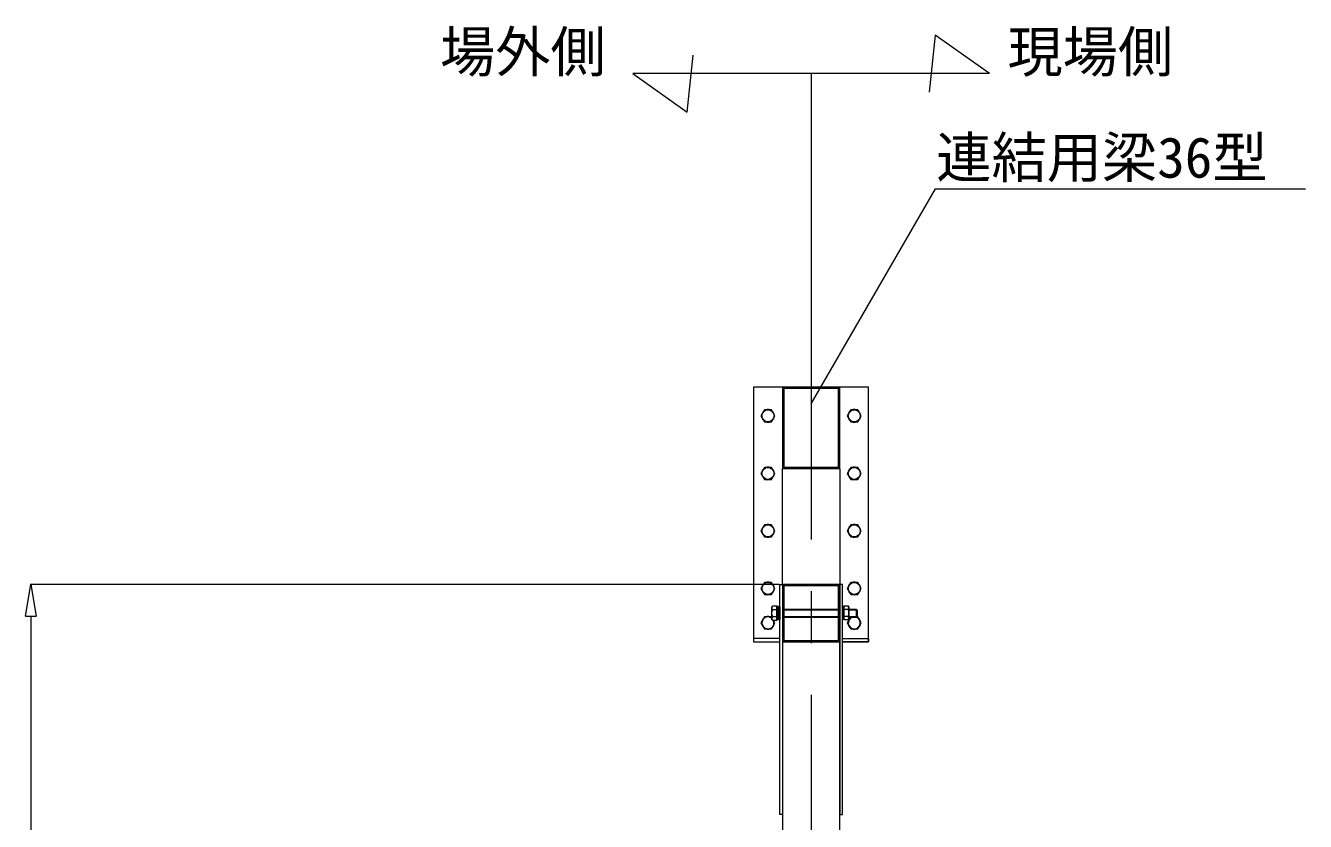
# Model space of a CAD drawing. Units: millimetres, scale not verified. Extents: x -10062 to 10062, y -16938 to 16938.
# Drawn here: x 2772 to 4997, y -9688 to -8304 of the extents above; entities that cross this region are included whole.
import ezdxf
from ezdxf.enums import TextEntityAlignment as Align

# ---------------------------------------------------------------- set-up
doc = ezdxf.new("R2010")
doc.units = ezdxf.units.MM
doc.header["$LTSCALE"] = 90
doc.linetypes.add('CHAIN2', pattern=[12, 9, -1, 1, -1])
for name, color, linetype, lineweight in [('0-6_ﾎﾞﾙﾄ類', 134, 'Continuous', 18), ('0-C_寸法', 134, 'Continuous', 18), ('1-6_通芯', 134, 'CHAIN2', 18), ('1-A_標準柱', 134, 'Continuous', 18), ('1-B_文字', 134, 'Continuous', 18), ('2-1_連結用梁36', 134, 'Continuous', 18)]:
    doc.layers.add(name, color=color, linetype=linetype, lineweight=lineweight)
doc.styles.add('ＭＳ ゴシック', font='')
doc.styles.get('ＭＳ ゴシック').set_extended_font_data('MS Gothic')

msp = doc.modelspace()

# ---------------------------------------------------------------- linework, layer by layer
at = {"layer": '0-6_ﾎﾞﾙﾄ類'}
for p, q in [((4068.7, -9315), (4070.32, -9313.38)), ((4089.8, -9318.5), (4185.2, -9318.5)), ((4201.68, -9319.12), (4194.3, -9319.12)), ((4203.3, -9314.68), (4201.68, -9313.06)), ((4203.3, -9314.68), (4203.3, -9335.68)), ((4203.3, -9318.5), (4215.7, -9318.5)), ((4215.7, -9318.5), (4215.7, -9332.5)), ((4215.7, -9318.5), (4217.7, -9320.5)), ((4070.32, -9319.44), (4077.7, -9319.44)), ((4070.32, -9331.56), (4077.7, -9331.56)), ((4077.7, -9325.5), (4080.7, -9324.69)), ((4077.7, -9326.3), (4080.7, -9325.5)), ((4089.8, -9319.7), (4185.2, -9319.7)), ((4089.8, -9331.3), (4185.2, -9331.3)), ((4089.8, -9332.5), (4185.2, -9332.5)), ((4201.68, -9331.24), (4194.3, -9331.24)), ((4203.3, -9335.68), (4201.68, -9337.3)), ((4203.3, -9319.7), (4216.9, -9319.7)), ((4203.3, -9331.3), (4216.9, -9331.3)), ((4203.3, -9332.5), (4215.7, -9332.5)), ((4215.7, -9332.5), (4217.7, -9330.5)), ((4217.7, -9320.5), (4217.7, -9330.5))]:
    msp.add_line(p, q, dxfattribs=at)
for points in [[(4056.43, -8972), (4050.38, -8982.5), (4056.43, -8993), (4068.56, -8993), (4074.62, -8982.5), (4068.56, -8972)], [(4206.44, -8972), (4200.37, -8982.5), (4206.44, -8993), (4218.56, -8993), (4224.63, -8982.5), (4218.56, -8972)], [(4056.43, -9072), (4050.38, -9082.5), (4056.43, -9093), (4068.56, -9093), (4074.62, -9082.5), (4068.56, -9072)], [(4206.44, -9072), (4200.37, -9082.5), (4206.44, -9093), (4218.56, -9093), (4224.63, -9082.5), (4218.56, -9072)], [(4056.43, -9172), (4050.38, -9182.5), (4056.43, -9193), (4068.56, -9193), (4074.62, -9182.5), (4068.56, -9172)], [(4206.44, -9172), (4200.37, -9182.5), (4206.44, -9193), (4218.56, -9193), (4224.63, -9182.5), (4218.56, -9172)], [(4056.43, -9272), (4050.38, -9282.5), (4056.43, -9293), (4068.56, -9293), (4074.62, -9282.5), (4068.56, -9272)], [(4206.44, -9272), (4200.37, -9282.5), (4206.44, -9293), (4218.56, -9293), (4224.63, -9282.5), (4218.56, -9272)], [(4080.7, -9336.85), (4080.7, -9314.15), (4077.7, -9314.15), (4077.7, -9336.85)], [(4080.7, -9336.5), (4080.7, -9314.5), (4083, -9314.5), (4083, -9336.5)], [(4194.3, -9314.18), (4194.3, -9336.18), (4192, -9336.18), (4192, -9314.18)]]:
    msp.add_lwpolyline(points, close=True, dxfattribs=at)
for points in [[(4068.7, -9315), (4068.7, -9336), (4070.32, -9337.63)], [(4070.32, -9337.63), (4077.7, -9337.63), (4077.7, -9313.38), (4070.32, -9313.38)], [(4201.68, -9337.3), (4194.3, -9337.3), (4194.3, -9313.06), (4201.68, -9313.06)], [(4068.7, -9332.24), (4068.56, -9332), (4056.43, -9332), (4050.38, -9342.5), (4056.43, -9353), (4068.56, -9353), (4074.62, -9342.5), (4071.81, -9337.63)], [(4206.15, -9332.5), (4200.37, -9342.5), (4206.44, -9353), (4218.56, -9353), (4224.63, -9342.5), (4218.56, -9332), (4216.2, -9332)]]:
    msp.add_lwpolyline(points, dxfattribs=at)
for centre in [(4062.5, -8982.5), (4212.5, -8982.5), (4062.5, -9082.5), (4212.5, -9082.5), (4062.5, -9182.5), (4212.5, -9182.5), (4062.5, -9282.5), (4212.5, -9282.5)]:
    msp.add_circle(centre, 10.5, dxfattribs=at)
for centre, radius, start, end in [((4062.5, -8982.5), 11, 132.659, 167.341), ((4062.5, -8982.5), 11, 192.659, 227.341), ((4062.5, -8982.5), 11, 72.659, 107.341), ((4062.5, -8982.5), 11, 12.659, 47.341), ((4062.5, -8982.5), 11, 312.659, 347.341), ((4212.5, -8982.5), 11, 132.659, 167.341), ((4212.5, -8982.5), 11, 192.659, 227.341), ((4212.5, -8982.5), 11, 72.659, 107.341), ((4212.5, -8982.5), 11, 12.659, 47.341), ((4212.5, -8982.5), 11, 312.659, 347.341), ((4062.5, -8982.5), 11, 252.659, 287.341), ((4212.5, -8982.5), 11, 252.659, 287.341), ((4062.5, -9082.5), 11, 132.659, 167.341), ((4062.5, -9082.5), 11, 72.659, 107.341), ((4062.5, -9082.5), 11, 12.659, 47.341), ((4212.5, -9082.5), 11, 132.659, 167.341), ((4212.5, -9082.5), 11, 72.659, 107.341), ((4212.5, -9082.5), 11, 12.659, 47.341), ((4062.5, -9082.5), 11, 192.659, 227.341), ((4062.5, -9082.5), 11, 252.659, 287.341), ((4062.5, -9082.5), 11, 312.659, 347.341), ((4212.5, -9082.5), 11, 192.659, 227.341), ((4212.5, -9082.5), 11, 252.659, 287.341), ((4212.5, -9082.5), 11, 312.659, 347.341), ((4062.5, -9182.5), 11, 132.659, 167.341), ((4062.5, -9182.5), 11, 192.659, 227.341), ((4062.5, -9182.5), 11, 72.659, 107.341), ((4062.5, -9182.5), 11, 12.659, 47.341), ((4062.5, -9182.5), 11, 312.659, 347.341), ((4212.5, -9182.5), 11, 132.659, 167.341), ((4212.5, -9182.5), 11, 192.659, 227.341), ((4212.5, -9182.5), 11, 72.659, 107.341), ((4212.5, -9182.5), 11, 12.659, 47.341), ((4212.5, -9182.5), 11, 312.659, 347.341), ((4062.5, -9182.5), 11, 252.659, 287.341), ((4212.5, -9182.5), 11, 252.659, 287.341), ((4062.5, -9282.5), 11, 132.659, 167.341), ((4062.5, -9282.5), 11, 72.659, 107.341), ((4062.5, -9282.5), 11, 12.659, 47.341), ((4212.5, -9282.5), 11, 132.659, 167.341), ((4212.5, -9282.5), 11, 72.659, 107.341), ((4212.5, -9282.5), 11, 12.659, 47.341), ((4062.5, -9282.5), 11, 192.659, 227.341), ((4062.5, -9282.5), 11, 252.659, 287.341), ((4062.5, -9282.5), 11, 312.659, 347.341), ((4212.5, -9282.5), 11, 192.659, 227.341), ((4212.5, -9282.5), 11, 252.659, 287.341), ((4212.5, -9282.5), 11, 312.659, 347.341), ((4073.36, -9316.4), 4.28, 135, 225), ((4198.64, -9316.09), 4.28, 315, 45), ((4191.17, -9325.18), 12.12, 330, 30), ((4062.5, -9342.5), 11, 132.659, 167.341), ((4062.5, -9342.5), 10.5, 53.809, 27.668), ((4062.5, -9342.5), 11, 72.659, 107.341), ((4080.83, -9325.5), 12.12, 150, 210), ((4073.36, -9334.59), 4.28, 135, 225), ((4062.5, -9342.5), 11, 12.659, 26.311), ((4198.64, -9334.27), 4.28, 315, 45), ((4212.5, -9342.5), 11, 132.659, 167.341), ((4212.5, -9342.5), 10.5, 107.753, 72.256), ((4212.5, -9342.5), 11, 12.659, 47.341), ((4062.5, -9342.5), 11, 192.659, 227.341), ((4062.5, -9342.5), 11, 252.659, 287.341), ((4062.5, -9342.5), 11, 312.659, 347.341), ((4212.5, -9342.5), 11, 192.659, 227.341), ((4212.5, -9342.5), 11, 252.659, 287.341), ((4212.5, -9342.5), 11, 312.659, 347.341)]:
    msp.add_arc(centre, radius, start, end, dxfattribs=at)
at = {"layer": '0-C_寸法'}
for p, q in [((2772.33, -9330.5), (2781.5, -9275.5)), ((4082, -9275.5), (2780.5, -9275.5)), ((2781.5, -9275.5), (2790.67, -9330.5)), ((2772.33, -9330.5), (2790.67, -9330.5)), ((2781.5, -9330.5), (2781.5, -13720.5))]:
    msp.add_line(p, q, dxfattribs=at)
at = {"layer": '1-6_通芯'}
msp.add_line((4137.5, -8387.5), (4137.5, -15280.96), dxfattribs=at)
at = {"layer": '1-A_標準柱'}
for points in [[(4083, -9275.5), (4087.5, -9275.5), (4087.5, -9675.5), (4083, -9675.5)], [(4192, -9275.5), (4187.5, -9275.5), (4187.5, -9675.5), (4192, -9675.5)]]:
    msp.add_lwpolyline(points, close=True, dxfattribs=at)
msp.add_lwpolyline([(4187.5, -9725.5), (4187.5, -9375.5), (4087.5, -9375.5), (4087.5, -9719.41)], dxfattribs=at)
at = {"layer": '1-B_文字'}
msp.add_line((4353.97, -8587.5), (4996.52, -8587.5), dxfattribs=at)
for points in [[(4447.45, -8387.5), (4352.85, -8320.76), (4342.43, -8419.76)], [(4447.45, -8387.5), (3827.55, -8387.5), (3922.16, -8454.24), (3932.57, -8355.24)], [(4137.5, -8961.81), (4353.61, -8587.5), (4353.97, -8587.5)]]:
    msp.add_lwpolyline(points, dxfattribs=at)
at = {"layer": '2-1_連結用梁36'}
for p, q in [((4087.5, -8934.8), (4087.5, -9023.92)), ((4185.2, -8932.5), (4089.8, -8932.5)), ((4087.5, -9023.92), (4087.5, -9071.62)), ((4089.8, -9073.92), (4185.2, -9073.92)), ((4087.5, -9277.8), (4087.5, -9373.2)), ((4185.2, -9275.5), (4089.8, -9275.5)), ((4187.5, -9373.2), (4187.5, -9277.8)), ((4087.5, -9375.5), (4187.5, -9375.5)), ((4089.8, -9375.5), (4185.2, -9375.5))]:
    msp.add_line(p, q, dxfattribs=at)
for points in [[(4192, -9375.5), (4237.5, -9375.5), (4237.5, -8932.5), (4037.5, -8932.5), (4037.5, -9375.5), (4083, -9375.5)], [(4187.5, -9071.62), (4187.5, -9023.92), (4187.5, -8934.8)]]:
    msp.add_lwpolyline(points, dxfattribs=at)
for points in [[(4089.8, -9023.92), (4089.8, -9071.62), (4185.2, -9071.62), (4185.2, -9023.92), (4185.2, -8934.8), (4089.8, -8934.8)], [(4087.5, -9073.92), (4187.5, -9073.92), (4187.5, -9275.5), (4087.5, -9275.5)], [(4089.8, -9373.2), (4185.2, -9373.2), (4185.2, -9277.8), (4089.8, -9277.8)], [(4037.5, -9369.5), (4037.5, -9375.5), (4083, -9375.5), (4083, -9369.5)], [(4237.5, -9369.5), (4237.5, -9375.5), (4192, -9375.5), (4192, -9369.5)]]:
    msp.add_lwpolyline(points, close=True, dxfattribs=at)
for centre, start, end in [((4089.8, -8934.8), 90, 180), ((4185.2, -8934.8), 0, 90), ((4089.8, -9071.62), 180, 270), ((4185.2, -9071.62), 270, 360), ((4089.8, -9277.8), 90, 180), ((4185.2, -9277.8), 0, 90), ((4089.8, -9373.2), 180, 270), ((4185.2, -9373.2), 270, 360)]:
    msp.add_arc(centre, 2.3, start, end, dxfattribs=at)

# ---------------------------------------------------------------- texts
at = {"layer": '1-B_文字', "style": 'ＭＳ ゴシック'}
for s, p in [('場外側', (3492.62, -8405.76)), ('現場側', (4478.77, -8405.76)), ('連結用梁36型', (4354.97, -8589.47))]:
    msp.add_text(s, height=70.38, dxfattribs=at).set_placement(p, align=Align.BOTTOM_LEFT)

doc.saveas('drawing.dxf')
